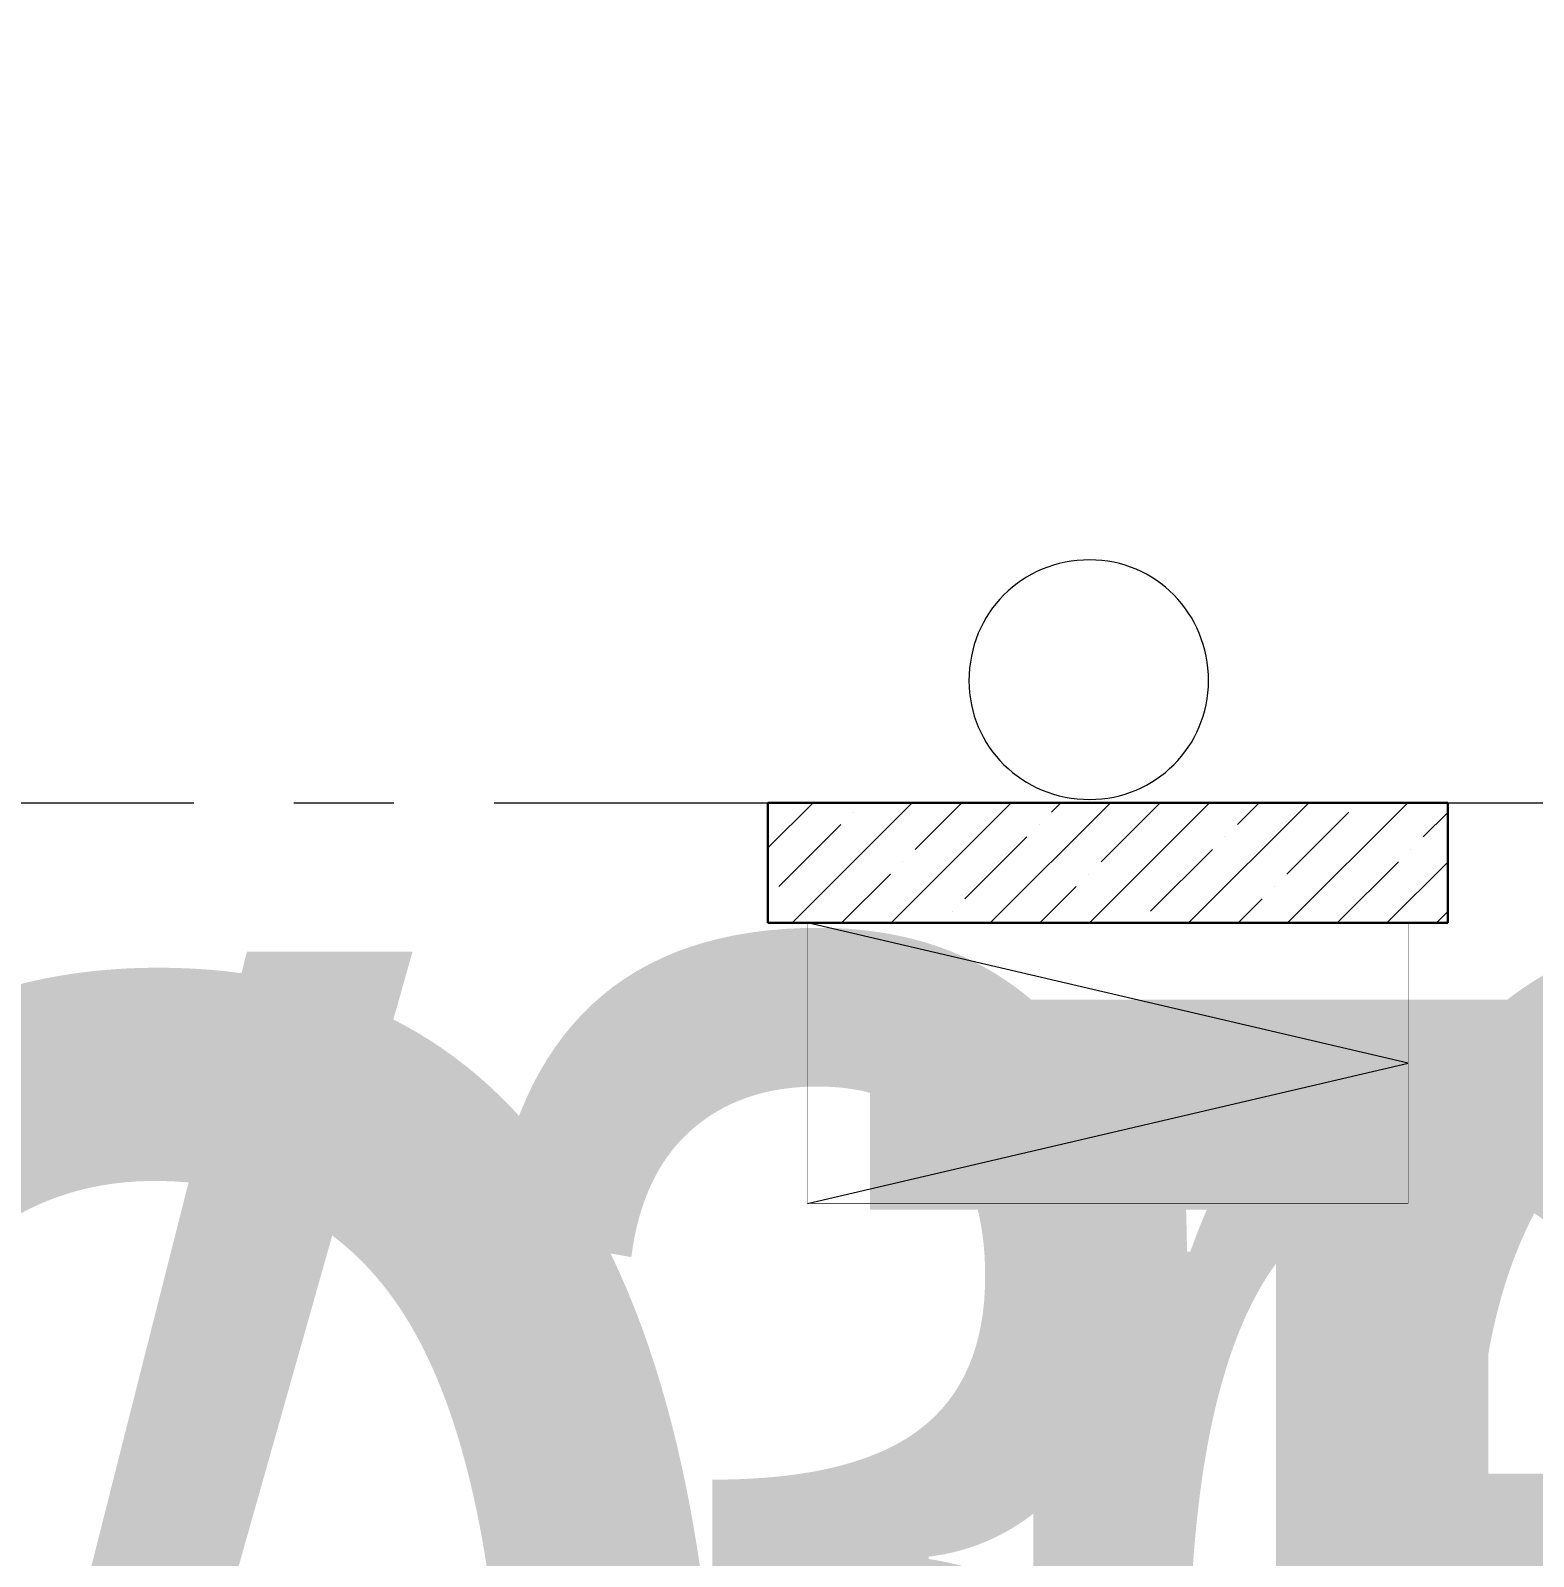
# Model space of a CAD drawing. Header units: millimetres. Extents: x -13407 to 115150, y -83292 to 109271.
# Drawn here: x 28279 to 32031, y 18078 to 21888 of the extents above; entities that cross this region are included whole.
import ezdxf
from ezdxf.enums import TextEntityAlignment as Align

# ---------------------------------------------------------------- set-up
doc = ezdxf.new("R2018")
doc.units = ezdxf.units.MM
doc.linetypes.add('CENTER', pattern=[2, 1.25, -0.25, 0.25, -0.25])
doc.layers.get('Defpoints').update_dxf_attribs({"color": 6})
for name, color, linetype, lineweight in [('АР_Маркер экспликации', 239, 'Continuous', 13), ('АР_Номер помещения', 1, 'Continuous', 25), ('АР_Оси', 193, 'Continuous', 9), ('АР_Помещения_площадь', 19, 'Continuous', 9), ('АР_Сущ Несущая стена', 202, 'Continuous', 30), ('АР_Штриховка монолит', 250, 'Continuous', 9), ('ТХ_мебель передв', 250, 'Continuous', 13)]:
    doc.layers.add(name, color=color, linetype=linetype, lineweight=lineweight)
doc.layers.add('АР_Названия помещений', color=124, linetype='Continuous', lineweight=5, plot=False)
doc.styles.add('ISOCPEUR', font='isocpeur.ttf', dxfattribs={"width": 0.7})
doc.styles.get("Standard").update_dxf_attribs({"font": 'arial.ttf'})

# ---------------------------------------------------------------- blocks, each defined once
blk = doc.blocks.new('*U256')
at = {"layer": 'Defpoints', "color": 7, "style": 'ISOCPEUR', "width": 0.7}
blk.add_attdef('ПЛОЩАДЬ_ПОМЕЩЕНИЯ', text='', height=200, dxfattribs=at).set_placement((-18524.8, 365.1), align=Align.MIDDLE_RIGHT)
at = {"layer": 'Defpoints', "color": 7, "style": 'ISOCPEUR', "width": 0.7, "flags": 1}
blk.add_attdef('КАТЕГОРИЯ', (-499.2, -2092.2), '', height=250, dxfattribs=at)
at = {"layer": 'АР_Номер помещения', "color": 7, "style": 'ISOCPEUR', "width": 0.7}
blk.add_attdef('НОМЕР_ПОМЕЩЕНИЯ', text='', height=300, dxfattribs=at).set_placement((-21533.7, 852.7), align=Align.MIDDLE_CENTER)
at = {"layer": 'АР_Помещения_площадь', "color": 7, "lineweight": 30, "width": 0.7, "flags": 104}
blk.add_attdef('ИМЯ_ПОМЕЩЕНИЯ', text='', height=100, dxfattribs=at).set_placement((157.6, 1217.1), align=Align.MIDDLE_CENTER)
blk = doc.blocks.new('*U251')
at = {"layer": 'Defpoints', "color": 7, "style": 'ISOCPEUR', "width": 0.7, "flags": 1}
blk.add_attdef('КАТЕГОРИЯ', (-499.2, -2092.2), '', height=250, dxfattribs=at)
at = {"layer": 'Defpoints', "color": 7, "style": 'ISOCPEUR', "width": 0.7}
blk.add_attdef('ПЛОЩАДЬ_ПОМЕЩЕНИЯ', text='', height=200, dxfattribs=at).set_placement((-20054.8, -13069.5), align=Align.MIDDLE_RIGHT)
at = {"layer": 'АР_Номер помещения', "color": 7, "style": 'ISOCPEUR', "width": 0.7}
blk.add_attdef('НОМЕР_ПОМЕЩЕНИЯ', text='', height=300, dxfattribs=at).set_placement((-20715.5, -4409.2), align=Align.MIDDLE_CENTER)
at = {"layer": 'АР_Помещения_площадь', "color": 7, "lineweight": 30, "width": 0.7, "flags": 104}
blk.add_attdef('ИМЯ_ПОМЕЩЕНИЯ', text='', height=100, dxfattribs=at).set_placement((157.6, 1217.1), align=Align.MIDDLE_CENTER)
blk = doc.blocks.new('*U264')
at = {"layer": 'Defpoints', "color": 7, "style": 'ISOCPEUR', "width": 0.7, "flags": 1}
blk.add_attdef('КАТЕГОРИЯ', (-499.2, -2092.2), '', height=250, dxfattribs=at)
at = {"layer": 'Defpoints', "color": 7, "style": 'ISOCPEUR', "width": 0.7}
blk.add_attdef('ПЛОЩАДЬ_ПОМЕЩЕНИЯ', text='', height=200, dxfattribs=at).set_placement((-21210.9, -3051.6), align=Align.MIDDLE_RIGHT)
at = {"layer": 'АР_Номер помещения', "color": 7, "style": 'ISOCPEUR', "width": 0.7}
blk.add_attdef('НОМЕР_ПОМЕЩЕНИЯ', text='', height=300, dxfattribs=at).set_placement((-17601.4, -2573.3), align=Align.MIDDLE_CENTER)
at = {"layer": 'АР_Помещения_площадь', "color": 7, "lineweight": 30, "width": 0.7, "flags": 104}
blk.add_attdef('ИМЯ_ПОМЕЩЕНИЯ', text='', height=100, dxfattribs=at).set_placement((157.6, 1217.1), align=Align.MIDDLE_CENTER)
blk = doc.blocks.new('*U265')
at = {"layer": 'Defpoints', "color": 7, "style": 'ISOCPEUR', "width": 0.7}
blk.add_attdef('ПЛОЩАДЬ_ПОМЕЩЕНИЯ', text='', height=200, dxfattribs=at).set_placement((-25609.8, -731.8), align=Align.MIDDLE_RIGHT)
at = {"layer": 'Defpoints', "color": 7, "style": 'ISOCPEUR', "width": 0.7, "flags": 1}
blk.add_attdef('КАТЕГОРИЯ', (-499.2, -2092.2), '', height=250, dxfattribs=at)
at = {"layer": 'АР_Номер помещения', "color": 7, "style": 'ISOCPEUR', "width": 0.7}
blk.add_attdef('НОМЕР_ПОМЕЩЕНИЯ', text='', height=300, dxfattribs=at).set_placement((-22113.3, -208), align=Align.MIDDLE_CENTER)
at = {"layer": 'АР_Помещения_площадь', "color": 7, "lineweight": 30, "width": 0.7, "flags": 104}
blk.add_attdef('ИМЯ_ПОМЕЩЕНИЯ', text='', height=100, dxfattribs=at).set_placement((157.6, 1217.1), align=Align.MIDDLE_CENTER)
blk = doc.blocks.new('У012')
at = {"layer": 'ТХ_мебель передв'}
blk.add_open_spline([(-181454, 44963.5, -0.6), (-181454, 44799.5, -0.6), (-181586.3, 44667.2, -0.6), (-181750.4, 44667.2, -0.6), (-181919.7, 44667.2, -0.6), (-182052, 44799.5, -0.6), (-182052, 44963.5, -0.6), (-182052, 45132.9, -0.6), (-181919.7, 45265.2, -0.6), (-181750.4, 45265.2, -0.6), (-181586.3, 45265.2, -0.6), (-181454, 45132.9, -0.6), (-181454, 44963.5, -0.6)], degree=3, knots=[0, 0, 0, 0, 1, 1, 1, 2, 2, 2, 3, 3, 3, 4, 4, 4, 4], dxfattribs=at)
blk = doc.blocks.new('У016')
at = {"layer": 'ТХ_мебель передв', "lineweight": 0, "ltscale": 100, "transparency": 33554687}
for p, q in [((-49562.5, 37416.5), (-49212.5, 35916.5)), ((-49212.5, 35916.5), (-48862.5, 37416.5))]:
    blk.add_line(p, q, dxfattribs=at)
at = {"layer": 'ТХ_мебель передв', "lineweight": 0, "ltscale": 100, "transparency": 33554687, "const_width": 1}
blk.add_lwpolyline([(-49562.5, 37416.5), (-49562.5, 35916.5), (-48862.5, 35916.5), (-48862.5, 37416.5)], close=True, dxfattribs=at)

msp = doc.modelspace()

# ---------------------------------------------------------------- hatches: boundary and pattern name
at = {"layer": 'АР_Штриховка монолит', "ltscale": 100}
h = msp.add_hatch(dxfattribs=at)
h.set_pattern_fill('ANSI35', color=256, scale=700)
h.set_pattern_definition([(45, (-944612.81, 118219.9), (-123.743687, 123.743687), []), (45, (-944489.07, 118219.9), (-123.743687, 123.743687), [218.75, -43.75, 0, -43.75])])
h.paths.add_polyline_path([(31817, 19960), (30120, 19960), (30120, 19660), (31817, 19660)])

# ---------------------------------------------------------------- linework, layer by layer
at = {"layer": 'АР_Оси', "linetype": 'CENTER', "ltscale": 1000}
msp.add_line((-12563.8, 19960), (71033.4, 19960), dxfattribs=at)
at = {"layer": 'АР_Сущ Несущая стена', "ltscale": 100}
for p, q in [((30120, 19960), (31817, 19960)), ((30120, 19960), (30120, 19660)), ((31817, 19960), (31817, 19660)), ((30120, 19660), (31817, 19660))]:
    msp.add_line(p, q, dxfattribs=at)

# ---------------------------------------------------------------- block references
at = {"layer": 'АР_Маркер экспликации', "color": 7}
ref = msp.add_blockref('*U264', (39645.3, 27719.1), dxfattribs=at)
lines = msp.add_mtext('\\W0.8000;Кабинет русского языка и литературы', dxfattribs={"layer": 'АР_Названия помещений', "insert": (20877.4, 27384.9), "char_height": 5327.78, "width": 926.94, "attachment_point": 1})
ref.add_attrib('ИМЯ_ПОМЕЩЕНИЯ', '', (20877.4, 27384.9), dxfattribs={"flags": 104}).embed_mtext(lines)
ref = msp.add_blockref('*U265', (52577.1, 25363.3), dxfattribs=at)
lines = msp.add_mtext('\\W0.8000;Кабинет русского языка и ', dxfattribs={"layer": 'АР_Названия помещений', "insert": (30484.5, 27189.2), "char_height": 4128.132, "width": 926.94, "attachment_point": 1})
ref.add_attrib('ИМЯ_ПОМЕЩЕНИЯ', '', (30484.5, 27189.2), dxfattribs={"flags": 104}).embed_mtext(lines)
ref = msp.add_blockref('*U256', (40171.8, 19950.3), dxfattribs=at)
lines = msp.add_mtext('\\W0.8000;Санузел для девочек (основная и старшая школа)\\P ', dxfattribs={"layer": 'АР_Названия помещений', "insert": (18855.6, 20555.5), "char_height": 4165.615, "width": 86.841, "attachment_point": 1})
ref.add_attrib('ИМЯ_ПОМЕЩЕНИЯ', '', (18855.6, 20555.5), dxfattribs={"flags": 104}).embed_mtext(lines)
ref = msp.add_blockref('*U251', (32463.4, 23260.5), dxfattribs=at)
lines = msp.add_mtext('\\W0.8000;Кабинет информатики с возможностью деления трансформируемой перегородкой на \\Pдва помещения', dxfattribs={"layer": 'АР_Названия помещений', "insert": (9884.5, 20777.4), "char_height": 5640.769, "width": 926.94, "attachment_point": 1})
ref.add_attrib('ИМЯ_ПОМЕЩЕНИЯ', '', (9884.5, 20777.4), dxfattribs={"flags": 104}).embed_mtext(lines)
at = {"layer": 'ТХ_мебель передв'}
msp.add_blockref('У012', (212673.8, -24698.7, 0.6), dxfattribs=at)
at = {"layer": 'ТХ_мебель передв', "rotation": 90}
msp.add_blockref('У016', (67635, 68522.5), dxfattribs=at)

doc.saveas('drawing.dxf')
